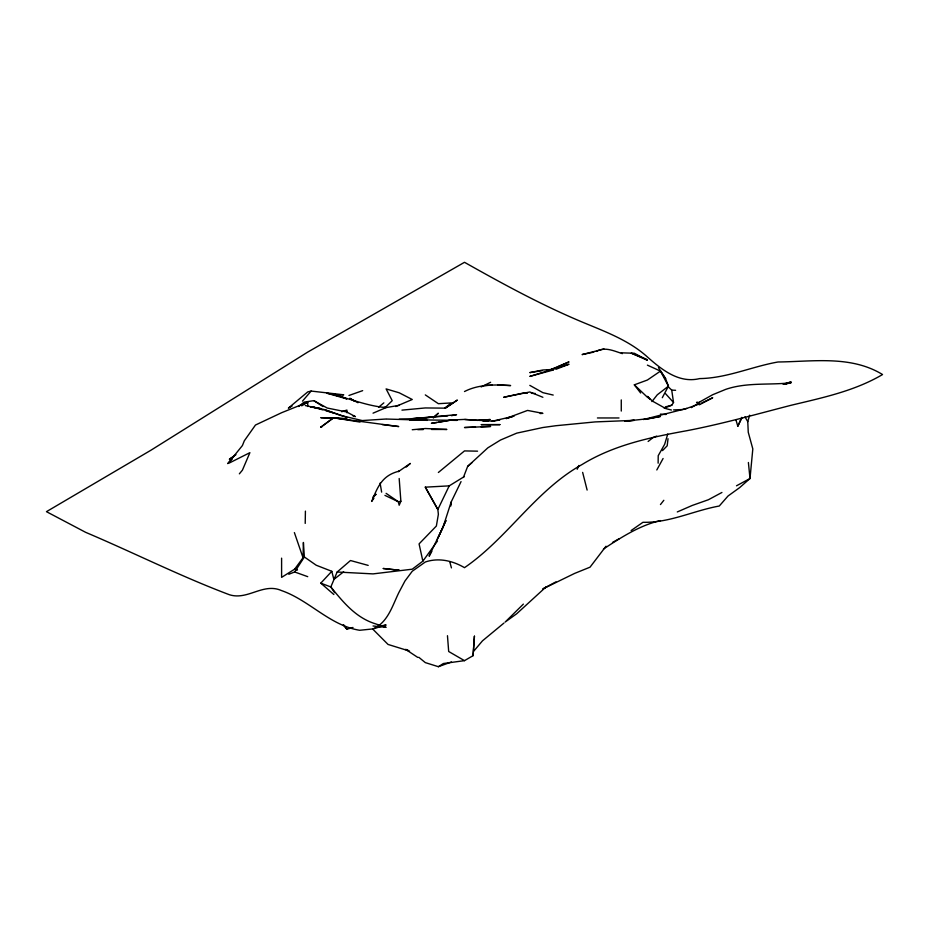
<?xml version="1.0" encoding="UTF-8"?>
<svg xmlns="http://www.w3.org/2000/svg" width="929" height="929" viewBox="0 0 929 929"><rect width="100%" height="100%" fill="white"/><g stroke="black" fill="none" stroke-linecap="round" stroke-linejoin="round"><path stroke-width="1.39" d="M307.731 406.496L307.731 402.199L281.603 412.72L255.475 425.029L244.315 440.799L242.411 445.56L227.779 463.617L232.413 458.763M658.127 463.176L658.22 455.686L664.653 444.317L667.765 434.04M305.211 523.41L305.409 511.124M281.603 558.155L281.603 577.373L294.667 569.152L303.04 557.748L303.4 542.455L304.364 556.982L294.667 571.974L288.78 574.273M473.07 655.677L474.429 636.191L473.07 655.677L464.5 660.647L443.377 663.527L438.372 666.697L425.308 662.609L418.77 657.267M450.82 505.991L450.995 501.985L450.867 504.656M668.021 438.72L667.196 445.792L662.493 450.611M320.795 427.201L332.559 418.514L320.795 427.201L321.631 427.294L320.877 426.771M451.006 502.484L442.936 527.498L429.152 555.832M631.116 530.552L642.949 522.295C669.67 522.934 693.499 510.683 719.267 506.026L728.034 496.005L739.647 487.62L750.005 478.516L752.815 448.916L748.251 432.24L747.775 421.661L749.657 415.182M463.385 477.46L467.67 466.358L487.841 447.836L500.476 440.044L516.756 433.135L542.884 427.514L555.948 425.714L595.141 421.917L634.333 420.338L624.66 421.232L648.454 418.665L660.461 416.436L645.33 419.397M399.18 478.493L400.875 501.265L399.18 505.225L398.32 501.741L386.116 493.357M406.194 467.066L410.351 463.432L398.402 471.618L399.18 471.142C382.167 475.381 377.894 486.413 371.67 501.439L373.922 498.211M368.186 565.389L350.488 560.524L337.146 572.02L330.829 586.954L334.637 592.69M577.199 469.25L578.872 465.452M735.896 419.722L737.823 426.225L741.748 417.376M438.372 537.136L445.99 520.472L437.327 539.354M464.395 476.531L449.206 485.867L437.849 509.475L438.372 514.329L436.363 526.023L419.072 543.895L422.858 561.162L412.244 569.198L373.052 573.89L337.146 572.02M451.436 501.439L461.051 481.605M737.823 426.225L741.818 417.969M662.296 397.705L668.439 386.162L665.582 378.602L658.464 367.629M429.256 556.123L431.857 551.28M656.803 469.958L663.085 458.496M664.247 408.191L671.806 405.183L673.525 402.478L671.737 390.134L667.788 386.383M422.858 561.162L437.478 541.026M606.022 546.229L590.031 567.178L574.679 573.39L542.884 588.881L555.948 581.879M651.937 401.572L657.279 394.802L668.439 386.162L660.461 371.112L647.397 365.132M660.461 504.563L663.829 500.29M239.368 473.825L242.411 470.167L249.889 452.667L229.347 462.99M473.906 650.985L482.476 640.836L503.948 623.069M302.459 401.142L311.134 391.063L343.742 394.813L338.051 394.837M375.664 494.437L373.052 497.259L376.14 494.321M333.859 594.514L320.795 583.157L331.804 571.312L316.208 565.227L304.364 556.982M523.364 604.105L505.132 622.082L516.756 613.709L545.962 586.989M433.344 418.015L438.372 413.208L434.029 416.761L409.631 420.349M438.372 472.478L464.5 450.913L477.564 451.169M467.67 466.358L471.886 462.758M378.637 407.192L383.84 402.872M298.685 406.507L304.131 402.106L313.851 400.654L327.205 408.028L346.563 411.93L355.412 416.633L352.985 415.913M648.128 441.472L653.006 437.594L656.71 436.096M343.66 571.776L333.859 579.441L331.804 571.312M464.5 391.527C478.54 384.269 495.145 384.467 510.625 385.57L497.689 385.024M444.898 407.936L451.436 402.919L438.372 403.697L425.308 394.895M235.954 454.664L229.347 459.24L234.096 456.29M603.455 549.027C621.176 537.415 639.64 525.396 660.461 520.577M445.49 408.121L457.347 400.062L445.235 408.145L425.308 407.947L401.955 410.13M691.339 407.622L699.653 402.408L696.553 402.396L698.91 402.826M301.693 405.834L307.731 402.199M292.02 406.089L288.385 408.11L307.731 391.91L311.134 391.063M699.653 401.99L712.717 394.709L725.781 389.344C746.997 382.121 769.282 385.28 791.102 382.748L784.564 384.234M612.501 542.431L619.144 538.727M736.5 485.797L750.005 478.516L748.391 462.503M721.926 492.475L708.386 499.744L692.186 505.469L677.287 511.949M699.293 404.823L712.717 397.751L701.767 402.965M373.052 628.91C387.799 622.569 392.398 605.766 398.855 592.563L404.963 581.008L412.244 571.242L425.308 561.999C438.604 557.446 452.69 560.721 464.5 567.665C507.71 538.042 535.661 490.373 582.077 464.512C613.732 445.003 650.509 437.292 686.589 430.754C721.833 424.007 756.38 414.229 791.102 405.276C822.409 397.763 854.506 391.086 882.55 374.538C850.976 355.18 813.049 361.602 778.037 361.985C751.677 366.618 726.884 378.184 699.653 378.591C679.064 383.665 661.773 369.696 647.397 356.968C630.071 341.326 608.123 332.756 586.861 323.977C544.545 306.651 504.284 284.727 464.5 262.303L307.731 352.079L150.962 450.205L46.45 511.67L85.642 532.329C133.706 552.697 180.54 576.317 229.347 594.711C247.822 600.657 263.104 582.355 281.603 590.612C309.427 600.308 329.83 625.507 359.686 630.28L373.052 628.91L386.116 624.962L380.124 626.088M481.129 386.952L490.628 382.272M395.708 406.53L412.244 399.493L399.18 392.781L386.116 388.914L392.212 400.666L386.116 406.635L383.584 407.61M557.098 367.141L569.012 361.892L549.933 369.951L547.227 370.207M555.948 369.289L569.012 364.226L529.82 376.408L553.382 369.963M373.052 413.161L386.116 407.587L399.18 405.334M785.667 384.083L791.102 381.819L783.124 384.292M506.34 418.34L527.556 410.421L542.884 413.359L540.132 413.556M555.948 367.745L549.933 369.951L553.545 369.556M640.638 393.013L634.333 384.827L647.397 380.031L660.461 371.112L665.582 378.602M438.372 666.697L451.436 661.971M348.967 395.475L362.658 390.644M699.653 403.906L686.589 408.458L643.472 419.536M506.108 418.549L512.146 416.61L491.975 421.267M341.698 411.733L346.923 410.061L346.923 412.778M596.406 351.429C604.907 346.412 614.034 351.069 622.407 353.635M506.305 418.514L514.143 416.064M343.324 624.834L346.923 629.2L352.997 627.47M686.67 408.435L682.78 409.538L673.525 409.921M665.35 406.914L671.806 405.183M604.024 348.979L582.077 354.588L593.828 352.114M451.436 415.693L456.557 414.682L412.244 418.7L447.639 415.902M400.875 501.265L398.32 501.741L384.943 495.378M438.372 422.335L451.436 420.013L464.233 419.432L494.065 421.255M491.94 421.348L499.779 420.001M436.978 422.532L431.393 423.299L451.436 420.013L456.766 420.338M412.244 429.744L425.308 428.524L446.861 429.453L431.497 429.465M541.839 370.706L529.82 372.61L542.884 369.986L553.336 369.428M478.992 420.349L490.187 419.525L477.564 420.372L464.79 419.443M399.18 419.246L425.308 418.062L411.326 419.803L386.51 419.037M385.709 419.037L362.217 420.558L340.525 415.426L324.442 409.619L305.339 405.567M449.206 485.867L425.285 487.168L437.849 509.475L425.308 487.121M475.497 427.073L464.5 427.526L490.628 426.457L481.001 426.852M484.415 385.512L492.37 385.221M417.748 429.662L423.241 429.581M597.417 417.957L619.004 417.969M621.269 352.823L634.333 353.252L647.397 360.231L631.279 353.159L646.654 359.36M671.737 390.134L675.604 390.296M527.417 393.153L523.48 392.99L503.692 397.264L529.82 391.98L542.884 397.287M531.365 393.315L535.313 393.478M427.282 420.372L413.057 419.745L456.894 420.396M382.191 424.588L398.727 426.55L335.857 418.12L320.795 417.69L346.923 418.724L335.857 418.12L359.987 422.068M660.461 414.09L666.058 414.497M483.219 420.791L487.47 421.092M482.79 420.849L488.015 421.336M373.052 625.983L386.116 627.33L383.387 626.448M297.35 569.5L294.667 569.152L297.443 569.988M310.344 406.925L320.795 408.655L312.469 406.925L323.164 409.979M386.116 407.587C365.48 405.961 346.947 397.206 326.811 393.176L346.923 398.936L333.859 393.838L337.645 395.893M553.208 395.057L542.884 392.665L529.82 385.372M671.446 410.026L665.838 408.621L652.588 401.189L647.397 396.369L650.126 399.482M325.835 410.746L333.859 413.033M346.923 417.342L324.442 409.619M409.55 651.101L388.043 644.436L373.052 629.386M380.658 625.565L373.052 623.022C354.739 616.473 342.638 601.493 330.829 586.954L320.795 583.157M294.667 571.974L307.731 576.665M408.272 650.393L405.625 649.371L417.783 657.43M357.967 402.733L349.745 398.274L354.297 401.177M464.477 660.647L448.684 651.496L447.464 635.715M313.851 400.654L322.978 406.542M634.333 384.827L647.792 397.624M665.559 393.699L673.525 402.478M343.591 624.845L346.923 629.2M744.953 416.842L747.775 421.661M294.377 532.584L303.04 557.748M449.729 561.592L451.436 567.886M582.646 472.396L587.128 490.071M380.089 483.092L381.633 492.115M621.269 399.911L621.269 411.059M499.895 424.623L481.327 424.646L499.895 424.623M399.18 570.243L383.294 568.502L399.18 570.243"/></g></svg>
